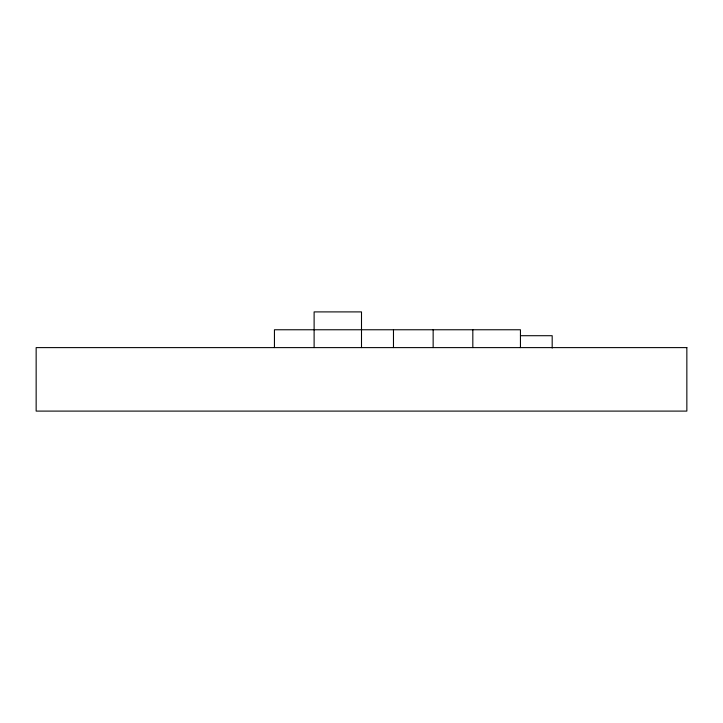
<?xml version="1.0" encoding="UTF-8"?>
<svg xmlns="http://www.w3.org/2000/svg" width="723" height="723" viewBox="0 0 723 723"><rect width="100%" height="100%" fill="white"/><g stroke="black" fill="none" stroke-linecap="round" stroke-linejoin="round"><path stroke-width="1.08" d="M520.443 335.707L552.182 335.707L552.182 348.088M520.443 347.609L520.443 329.76L274.442 329.76L274.442 347.582M472.824 329.76L472.824 347.582M433.149 329.76L433.149 347.582M393.475 329.76L393.475 347.582M361.5 347.582L361.5 311.902L314.116 311.902L314.116 347.582M686.85 347.609L36.15 347.609L36.15 411.098L686.85 411.098L686.85 347.609"/></g></svg>
